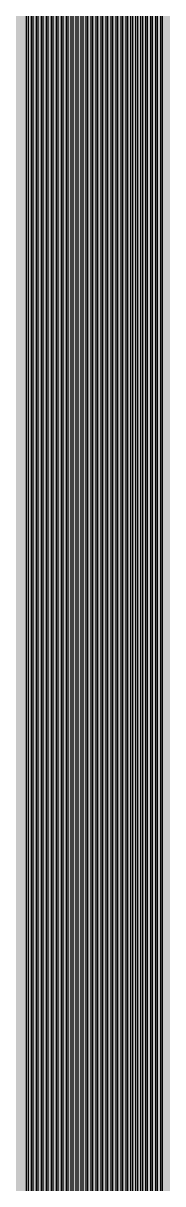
# Model space of a CAD drawing. Header units: metres. Extents: x -7231 to 10969, y -37556 to 1873.
# Drawn here: x 3792 to 3988, y -4676 to -3039 of the extents above; entities that cross this region are included whole.
import ezdxf

# ---------------------------------------------------------------- set-up
doc = ezdxf.new("R2010")
doc.units = ezdxf.units.M
doc.layers.add('Metal1', color=4, linetype='CONTINUOUS')
doc.layers.add('Polyimide', color=7, linetype='CONTINUOUS')

msp = doc.modelspace()

# ---------------------------------------------------------------- hatches: boundary and pattern name
at = {"layer": 'Polyimide'}
msp.add_hatch(color=7, dxfattribs=at).paths.add_polyline_path([(4065.7, -468), (4066.7, -502), (4068.5, -536), (4071.4, -570), (4075.5, -604), (4081, -638), (4088, -672), (4096.5, -706), (4106.6, -740), (4118.3, -774), (4131.6, -808), (4146.5, -842), (4162.9, -876), (4180.7, -910), (4199.8, -944), (4220.2, -978), (4241.7, -1012), (4264.2, -1046), (4287.5, -1080), (4311.5, -1114), (4336, -1148), (4360.9, -1182), (4385.9, -1216), (4410.9, -1250), (4435.7, -1284), (4460.2, -1318), (4484.2, -1352), (4507.5, -1385.9), (4530, -1419.9), (4551.5, -1453.9), (4571.9, -1487.9), (4591.1, -1521.9), (4608.9, -1555.9), (4625.3, -1589.9), (4640.1, -1623.9), (4653.4, -1657.9), (4665.1, -1691.9), (4675.2, -1725.9), (4683.7, -1759.9), (4690.7, -1793.9), (4696.2, -1827.9), (4700.3, -1861.9), (4703.2, -1895.9), (4705.1, -1929.9), (4706.1, -1963.9), (4706.4, -1997.9), (4706.5, -2031.9), (4706.5, -4793), (4710, -4838.4), (4720.2, -4882.7), (4737.1, -4925), (4760.1, -4964.2), (4788.9, -4999.5), (4822.6, -5030), (4860.5, -5055.1), (4901.8, -5074.2), (4901.8, -5074.2), (4970.7, -5105.2), (5034.7, -5145.3), (5092.8, -5193.5), (5143.8, -5249.2), (5186.9, -5311.2), (5221.2, -5378.4), (5246.2, -5449.7), (5261.4, -5523.7), (5266.5, -5599), (5261.4, -5674.3), (5246.2, -5748.3), (5221.2, -5819.6), (5186.9, -5886.8), (5143.8, -5948.8), (5092.8, -6004.5), (5034.7, -6052.7), (4970.7, -6092.8), (4901.8, -6123.8), (4860.5, -6142.9), (4822.6, -6168), (4788.9, -6198.5), (4760.1, -6233.8), (4737.1, -6273), (4720.2, -6315.3), (4710, -6359.6), (4706.5, -6405), (4706.5, -9221.5), (4710, -9266.9), (4720.2, -9311.2), (4737.1, -9353.5), (4760.1, -9392.7), (4788.9, -9428), (4822.6, -9458.5), (4860.5, -9483.6), (4901.8, -9502.7), (4970.7, -9533.7), (5034.7, -9573.8), (5092.8, -9622), (5143.8, -9677.7), (5186.9, -9739.7), (5221.2, -9806.9), (5246.2, -9878.2), (5261.4, -9952.2), (5266.5, -10027.5), (5261.4, -10102.8), (5246.2, -10176.8), (5221.2, -10248.1), (5186.9, -10315.3), (5143.8, -10377.3), (5092.8, -10433), (5034.7, -10481.2), (4970.7, -10521.3), (4901.8, -10552.3), (4860.5, -10571.4), (4822.6, -10596.5), (4788.9, -10627), (4760.1, -10662.3), (4737.1, -10701.5), (4720.2, -10743.8), (4710, -10788.1), (4706.5, -10833.5), (4706.5, -13650), (4710, -13695.4), (4720.2, -13739.7), (4737.1, -13782), (4760.1, -13821.2), (4788.9, -13856.5), (4822.6, -13887), (4860.5, -13912.1), (4901.8, -13931.2), (4970.7, -13962.2), (5034.7, -14002.2), (5092.8, -14050.5), (5143.8, -14106.2), (5186.9, -14168.2), (5221.2, -14235.4), (5246.2, -14306.7), (5261.4, -14380.7), (5266.5, -14456), (5261.4, -14531.3), (5246.2, -14605.3), (5221.2, -14676.5), (5186.9, -14743.8), (5143.8, -14805.8), (5092.8, -14861.5), (5034.7, -14909.7), (4970.7, -14949.8), (4901.8, -14980.8), (4860.5, -14999.9), (4822.6, -15025), (4788.9, -15055.5), (4760.1, -15090.8), (4737.1, -15130), (4720.2, -15172.3), (4710, -15216.6), (4706.5, -15262), (4706.5, -15456), (4720.9, -15750), (4764.1, -16041.3), (4835.7, -16326.8), (4934.9, -16604), (5060.7, -16870.2), (5212.1, -17122.7), (5387.5, -17359.2), (5585.2, -17577.3), (5803.3, -17775), (6039.8, -17950.4), (6292.3, -18101.8), (6558.4, -18227.6), (6835.6, -18326.8), (7121.2, -18398.3), (7412.4, -18441.5), (7706.5, -18456), (9969, -18456), (10047.4, -18459.8), (10125.1, -18471.4), (10201.2, -18490.4), (10275.2, -18516.9), (10346.1, -18550.5), (10413.5, -18590.8), (10476.5, -18637.6), (10534.7, -18690.3), (10587.4, -18748.5), (10634.2, -18811.5), (10674.5, -18878.9), (10708.1, -18949.8), (10734.6, -19023.8), (10753.6, -19099.9), (10765.2, -19177.6), (10769, -19256), (10769, -20895.8), (10730.2, -20951.4), (10694.6, -21009.1), (10662.2, -21068.6), (10633.2, -21129.9), (10607.6, -21192.7), (10585.5, -21256.7), (10566.9, -21322), (10552, -21388.1), (10540.8, -21455), (10533.4, -21522.3), (10529.6, -21590), (10529.6, -21657.8), (10533.4, -21725.5), (10540.8, -21792.9), (10552, -21859.7), (10566.9, -21925.9), (10585.5, -21991.1), (10607.6, -22055.2), (10633.2, -22117.9), (10662.2, -22179.2), (10694.6, -22238.7), (10730.2, -22296.4), (10769, -22352), (10769, -32454.2), (10728.7, -32510.5), (10691.7, -32568.9), (10658, -32629.3), (10627.8, -32691.6), (10601.2, -32755.4), (10578.2, -32820.7), (10558.9, -32887.1), (10543.4, -32954.5), (10531.8, -33022.7), (10524, -33091.4), (10520.1, -33160.5), (10520.1, -33229.7), (10524, -33298.8), (10531.8, -33367.5), (10543.4, -33435.7), (10558.9, -33503.1), (10578.2, -33569.5), (10601.2, -33634.8), (10627.8, -33698.6), (10658, -33760.8), (10691.7, -33821.3), (10728.7, -33879.7), (10769, -33936), (10769, -36556), (10765.2, -36634.4), (10753.6, -36712.1), (10734.6, -36788.2), (10708.1, -36862.1), (10674.5, -36933.1), (10634.2, -37000.5), (10587.4, -37063.5), (10534.7, -37121.7), (10476.5, -37174.4), (10413.5, -37221.2), (10346.1, -37261.5), (10275.2, -37295.1), (10201.2, -37321.6), (10125.1, -37340.6), (10047.4, -37352.1), (9969, -37356), (-6231, -37356), (-6309.4, -37352.1), (-6387.1, -37340.6), (-6463.2, -37321.6), (-6537.2, -37295.1), (-6608.1, -37261.5), (-6675.5, -37221.2), (-6738.5, -37174.4), (-6796.7, -37121.7), (-6849.4, -37063.5), (-6896.2, -37000.5), (-6936.5, -36933.1), (-6970.1, -36862.1), (-6996.6, -36788.2), (-7015.6, -36712.1), (-7027.2, -36634.4), (-7031, -36556), (-7031, -33936), (-6990.7, -33879.8), (-6953.7, -33821.3), (-6920, -33760.9), (-6889.8, -33698.6), (-6863.2, -33634.8), (-6840.2, -33569.5), (-6820.9, -33503.1), (-6805.4, -33435.7), (-6793.7, -33367.5), (-6785.9, -33298.8), (-6782, -33229.7), (-6782, -33160.5), (-6785.9, -33091.4), (-6793.7, -33022.7), (-6805.4, -32954.5), (-6820.9, -32887.1), (-6840.2, -32820.6), (-6863.2, -32755.4), (-6889.8, -32691.5), (-6920, -32629.3), (-6953.7, -32568.9), (-6990.7, -32510.4), (-7031, -32454.2), (-7031, -22364.8), (-6990.7, -22308.6), (-6953.7, -22250.1), (-6920, -22189.7), (-6889.8, -22127.5), (-6863.2, -22063.6), (-6840.2, -21998.4), (-6820.9, -21931.9), (-6805.4, -21864.5), (-6793.7, -21796.3), (-6785.9, -21727.6), (-6782, -21658.5), (-6782, -21589.3), (-6785.9, -21520.3), (-6793.7, -21451.5), (-6805.4, -21383.3), (-6820.9, -21315.9), (-6840.2, -21249.5), (-6863.2, -21184.2), (-6889.8, -21120.4), (-6920, -21058.1), (-6953.7, -20997.7), (-6990.7, -20939.3), (-7031, -20883), (-7031, -19256), (-7027.2, -19177.6), (-7015.6, -19099.9), (-6996.6, -19023.8), (-6970.1, -18949.8), (-6936.5, -18878.9), (-6896.2, -18811.5), (-6849.4, -18748.5), (-6796.7, -18690.3), (-6738.5, -18637.6), (-6675.5, -18590.8), (-6608.1, -18550.5), (-6537.2, -18516.9), (-6463.2, -18490.4), (-6387.1, -18471.4), (-6309.4, -18459.8), (-6231, -18456), (-3968.5, -18456), (-3674.4, -18441.5), (-3383.2, -18398.3), (-3097.6, -18326.8), (-2820.4, -18227.6), (-2554.3, -18101.8), (-2301.8, -17950.4), (-2065.3, -17775), (-1847.2, -17577.3), (-1649.5, -17359.2), (-1474.1, -17122.7), (-1322.7, -16870.2), (-1196.9, -16604), (-1097.7, -16326.8), (-1026.1, -16041.3), (-982.9, -15750), (-968.5, -15456), (-968.5, -15262), (-972, -15216.6), (-982.2, -15172.3), (-999.1, -15130), (-1022.1, -15090.8), (-1050.9, -15055.5), (-1084.6, -15025), (-1122.5, -14999.9), (-1163.8, -14980.8), (-1232.7, -14949.8), (-1296.7, -14909.7), (-1354.8, -14861.5), (-1405.8, -14805.8), (-1448.9, -14743.8), (-1483.2, -14676.5), (-1508.2, -14605.3), (-1523.4, -14531.3), (-1528.5, -14456), (-1523.4, -14380.7), (-1508.2, -14306.7), (-1483.2, -14235.4), (-1448.9, -14168.2), (-1405.8, -14106.2), (-1354.8, -14050.5), (-1296.7, -14002.2), (-1232.7, -13962.2), (-1163.8, -13931.2), (-1122.5, -13912.1), (-1084.6, -13887), (-1050.9, -13856.5), (-1022.1, -13821.2), (-999.1, -13782), (-982.2, -13739.7), (-972, -13695.4), (-968.5, -13650), (-968.5, -12309.6), (-972, -12264.3), (-982.2, -12219.9), (-999.1, -12177.7), (-1022.1, -12138.5), (-1050.9, -12103.2), (-1084.6, -12072.6), (-1122.5, -12047.5), (-1163.8, -12028.5), (-1232.7, -11997.4), (-1296.7, -11957.4), (-1354.8, -11909.1), (-1405.8, -11853.5), (-1448.9, -11791.5), (-1483.2, -11724.2), (-1508.2, -11653), (-1523.4, -11579), (-1528.5, -11503.7), (-1523.4, -11428.3), (-1508.2, -11354.4), (-1483.2, -11283.1), (-1448.9, -11215.9), (-1405.8, -11153.8), (-1354.8, -11098.2), (-1296.7, -11049.9), (-1232.7, -11009.9), (-1163.8, -10978.8), (-1122.5, -10959.8), (-1084.6, -10934.7), (-1050.9, -10904.1), (-1022.1, -10868.9), (-999.1, -10829.6), (-982.2, -10787.4), (-972, -10743), (-968.5, -10697.7), (-968.5, -9357.3), (-972, -9311.9), (-982.2, -9267.6), (-999.1, -9225.4), (-1022.1, -9186.1), (-1050.9, -9150.8), (-1084.6, -9120.3), (-1122.5, -9095.2), (-1163.8, -9076.2), (-1163.8, -9076.2), (-1232.7, -9045.1), (-1296.7, -9005.1), (-1354.8, -8956.8), (-1405.8, -8901.1), (-1448.9, -8839.1), (-1483.2, -8771.9), (-1508.2, -8700.6), (-1523.4, -8626.7), (-1528.5, -8551.3), (-1523.4, -8476), (-1508.2, -8402), (-1483.2, -8330.8), (-1448.9, -8263.5), (-1405.8, -8201.5), (-1354.8, -8145.9), (-1296.7, -8097.6), (-1232.7, -8057.6), (-1163.8, -8026.5), (-1163.8, -8026.5), (-1122.5, -8007.4), (-1084.6, -7982.4), (-1050.9, -7951.8), (-1022.1, -7916.5), (-999.1, -7877.3), (-982.2, -7835), (-972, -7790.7), (-968.5, -7745.4), (-968.5, -6405), (-972, -6359.6), (-982.2, -6315.3), (-999.1, -6273), (-1022.1, -6233.8), (-1050.9, -6198.5), (-1084.6, -6168), (-1122.5, -6142.9), (-1163.8, -6123.8), (-1163.8, -6123.8), (-1232.7, -6092.8), (-1296.7, -6052.7), (-1354.8, -6004.5), (-1405.8, -5948.8), (-1448.9, -5886.8), (-1483.2, -5819.6), (-1508.2, -5748.3), (-1523.4, -5674.3), (-1528.5, -5599), (-1523.4, -5523.7), (-1508.2, -5449.7), (-1483.2, -5378.4), (-1448.9, -5311.2), (-1405.8, -5249.2), (-1354.8, -5193.5), (-1296.7, -5145.3), (-1232.7, -5105.2), (-1163.8, -5074.2), (-1163.8, -5074.2), (-1122.5, -5055.1), (-1084.6, -5030), (-1050.9, -4999.5), (-1022.1, -4964.2), (-999.1, -4925), (-982.2, -4882.7), (-972, -4838.4), (-968.5, -4793), (-968.5, -2031.9), (-968.4, -1997.9), (-968.1, -1963.9), (-967.1, -1929.9), (-965.2, -1895.9), (-962.2, -1861.9), (-958, -1827.9), (-952.4, -1793.9), (-945.3, -1759.9), (-936.6, -1725.9), (-926.4, -1691.9), (-914.4, -1657.9), (-900.9, -1623.9), (-885.7, -1589.9), (-869.1, -1555.9), (-850.9, -1521.9), (-831.4, -1487.9), (-810.6, -1453.9), (-788.7, -1419.9), (-765.8, -1385.9), (-742.1, -1352), (-717.6, -1318), (-692.7, -1284), (-667.4, -1250), (-641.9, -1216), (-616.4, -1182), (-591.1, -1148), (-566.1, -1114), (-541.7, -1080), (-517.9, -1046), (-495, -1012), (-473.1, -978), (-452.4, -944), (-432.8, -910), (-414.7, -876), (-398, -842), (-382.9, -808), (-369.3, -774), (-357.4, -740), (-347.1, -706), (-338.4, -672), (-331.3, -638), (-325.7, -604), (-321.5, -570), (-318.6, -536), (-316.7, -502), (-315.7, -468), (-315.3, -434), (-315.2, -400), (-315.2, 401), (-315.2, 451), (-315.2, 1644), (-270.2, 1644), (-270, 1637.1), (-269.4, 1630.3), (-268.2, 1623.5), (-266.7, 1616.8), (-264.7, 1610.2), (-262.3, 1603.8), (-259.4, 1597.6), (-256.2, 1591.5), (-252.6, 1585.7), (-248.6, 1580.1), (-244.2, 1574.8), (-239.5, 1569.8), (-234.5, 1565.1), (-229.2, 1560.7), (-223.6, 1556.7), (-217.8, 1553.1), (-211.7, 1549.8), (-205.4, 1547), (-199, 1544.6), (-192.4, 1542.6), (-185.7, 1541), (-179, 1539.9), (-172.1, 1539.2), (-165.2, 1539), (-158.4, 1539.2), (-151.5, 1539.9), (-144.8, 1541), (-138.1, 1542.6), (-131.5, 1544.6), (-125.1, 1547), (-118.8, 1549.8), (-112.8, 1553.1), (-106.9, 1556.7), (-101.3, 1560.7), (-96, 1565.1), (-91, 1569.8), (-86.3, 1574.8), (-81.9, 1580.1), (-77.9, 1585.7), (-74.3, 1591.5), (-71.1, 1597.6), (-68.2, 1603.8), (-65.8, 1610.2), (-63.8, 1616.8), (-62.3, 1623.5), (-61.1, 1630.3), (-60.5, 1637.1), (-60.2, 1644), (1853, 1644), (1853, 1573), (3815.2, 1573), (3815.5, 1579.5), (3816.1, 1586.1), (3817.2, 1592.5), (3818.7, 1598.9), (3820.6, 1605.1), (3822.9, 1611.3), (3825.6, 1617.2), (3828.6, 1623), (3832.1, 1628.6), (3835.9, 1633.9), (3840.1, 1638.9), (3844.5, 1643.7), (3849.3, 1648.2), (3854.4, 1652.3), (3859.7, 1656.1), (3865.2, 1659.6), (3871, 1662.7), (3877, 1665.4), (3883.1, 1667.7), (3889.4, 1669.6), (3895.7, 1671.1), (3902.2, 1672.1), (3908.7, 1672.8), (3915.2, 1673), (3921.8, 1672.8), (3928.3, 1672.1), (3934.8, 1671.1), (3941.1, 1669.6), (3947.4, 1667.7), (3953.5, 1665.4), (3959.5, 1662.7), (3965.2, 1659.6), (3970.8, 1656.1), (3976.1, 1652.3), (3981.2, 1648.2), (3986, 1643.7), (3990.4, 1638.9), (3994.6, 1633.9), (3998.4, 1628.6), (4001.9, 1623), (4004.9, 1617.2), (4007.6, 1611.3), (4009.9, 1605.1), (4011.8, 1598.9), (4013.3, 1592.5), (4014.4, 1586.1), (4015, 1579.5), (4015.2, 1573), (4065.2, 1573), (4065.2, 451), (4065.2, 401), (4065.2, -400), (4065.3, -434), (4065.7, -468)])

# ---------------------------------------------------------------- linework, layer by layer
at = {"layer": 'Metal1'}
for points in [[(3796.5, -16631.9), (3796.5, -2032.2), (3773.8, -1988.4), (3751.1, -1944.3), (3728.3, -1900.3), (3705.5, -1856.3), (3682.8, -1812.3), (3660, -1768.3), (3637.3, -1724.2), (3615.1, -1680.2), (3593.6, -1636.2), (3572.7, -1592.1), (3552.5, -1548.1), (3533, -1504.1), (3514, -1460.1), (3495.8, -1416), (3478.1, -1372)], [(3479.9, -1371.3), (3497.6, -1415.3), (3515.9, -1459.3), (3534.8, -1503.3), (3554.3, -1547.3), (3574.5, -1591.3), (3595.4, -1635.3), (3616.9, -1679.3), (3639, -1723.3), (3661.8, -1767.3), (3684.5, -1811.4), (3707.3, -1855.4), (3730.1, -1899.4), (3752.8, -1943.4), (3775.6, -1987.4), (3798.5, -2031.7), (3798.5, -16631.9)], [(3803.5, -16631.9), (3803.5, -2032.2), (3780.7, -1988.4), (3757.9, -1944.3), (3735, -1900.3), (3712.1, -1856.3), (3689.3, -1812.3), (3666.4, -1768.3), (3643.6, -1724.2), (3621.3, -1680.2), (3599.7, -1636.2), (3578.8, -1592.1), (3558.5, -1548.1), (3538.9, -1504.1), (3519.9, -1460.1), (3501.5, -1416), (3483.7, -1372)], [(3485.6, -1371.3), (3503.3, -1415.3), (3521.7, -1459.3), (3540.7, -1503.3), (3560.3, -1547.3), (3580.6, -1591.3), (3601.5, -1635.3), (3623.1, -1679.3), (3645.4, -1723.3), (3668.2, -1767.3), (3691.1, -1811.4), (3713.9, -1855.4), (3736.8, -1899.4), (3759.7, -1943.4), (3782.5, -1987.4), (3805.5, -2031.7), (3805.5, -16631.9)], [(3810.5, -16631.9), (3810.5, -2032.2), (3787.7, -1988.4), (3764.7, -1944.3), (3741.7, -1900.3), (3718.8, -1856.3), (3695.8, -1812.3), (3672.8, -1768.3), (3649.9, -1724.2), (3627.5, -1680.2), (3605.9, -1636.2), (3584.8, -1592.1), (3564.5, -1548.1), (3544.7, -1504.1), (3525.7, -1460.1), (3507.2, -1416), (3489.4, -1372)], [(3491.3, -1371.3), (3509.1, -1415.3), (3527.5, -1459.3), (3546.6, -1503.3), (3566.3, -1547.3), (3586.6, -1591.3), (3607.7, -1635.3), (3629.3, -1679.3), (3651.7, -1723.3), (3674.6, -1767.3), (3697.6, -1811.4), (3720.5, -1855.4), (3743.5, -1899.4), (3766.5, -1943.4), (3789.4, -1987.4), (3812.5, -2031.7), (3812.5, -16631.9)], [(3817.5, -16631.9), (3817.5, -2032.2), (3794.6, -1988.4), (3771.5, -1944.3), (3748.4, -1900.3), (3725.4, -1856.3), (3702.3, -1812.3), (3679.3, -1768.3), (3656.3, -1724.2), (3633.8, -1680.2), (3612, -1636.2), (3590.9, -1592.2), (3570.4, -1548.1), (3550.6, -1504.1), (3531.5, -1460.1), (3513, -1416), (3495.1, -1372)], [(3496.9, -1371.3), (3514.8, -1415.3), (3533.3, -1459.3), (3552.5, -1503.3), (3572.3, -1547.3), (3592.7, -1591.3), (3613.8, -1635.3), (3635.6, -1679.3), (3658, -1723.3), (3681, -1767.3), (3704.1, -1811.4), (3727.2, -1855.4), (3750.2, -1899.4), (3773.3, -1943.4), (3796.3, -1987.4), (3819.5, -2031.7), (3819.5, -16631.9)], [(3824.5, -16631.9), (3824.5, -2032.2), (3801.5, -1988.4), (3778.3, -1944.3), (3755.2, -1900.3), (3732, -1856.3), (3708.8, -1812.3), (3685.7, -1768.3), (3662.6, -1724.2), (3640, -1680.2), (3618.1, -1636.2), (3596.9, -1592.2), (3576.4, -1548.1), (3556.5, -1504.1), (3537.3, -1460.1), (3518.7, -1416), (3500.7, -1372)], [(3502.6, -1371.3), (3520.5, -1415.3), (3539.1, -1459.3), (3558.4, -1503.3), (3578.2, -1547.3), (3598.8, -1591.3), (3619.9, -1635.3), (3641.8, -1679.3), (3664.4, -1723.3), (3687.5, -1767.3), (3710.6, -1811.4), (3733.8, -1855.4), (3756.9, -1899.4), (3780.1, -1943.4), (3803.2, -1987.4), (3826.5, -2031.7), (3826.5, -16631.9)], [(3831.5, -16631.9), (3831.5, -2032.2), (3808.4, -1988.4), (3785.1, -1944.3), (3761.9, -1900.3), (3738.6, -1856.3), (3715.4, -1812.3), (3692.1, -1768.3), (3668.9, -1724.2), (3646.3, -1680.2), (3624.3, -1636.2), (3603, -1592.2), (3582.4, -1548.1), (3562.4, -1504.1), (3543.1, -1460.1), (3524.4, -1416), (3506.4, -1372)], [(3508.2, -1371.3), (3526.3, -1415.3), (3544.9, -1459.3), (3564.2, -1503.3), (3584.2, -1547.3), (3604.8, -1591.3), (3626.1, -1635.3), (3648, -1679.3), (3670.7, -1723.3), (3693.9, -1767.3), (3717.1, -1811.4), (3740.4, -1855.4), (3763.6, -1899.4), (3786.9, -1943.4), (3810.1, -1987.4), (3833.5, -2031.7), (3833.5, -16631.9)], [(3838.5, -16631.9), (3838.5, -2032.2), (3815.3, -1988.4), (3791.9, -1944.3), (3768.6, -1900.3), (3745.2, -1856.3), (3721.9, -1812.3), (3698.5, -1768.3), (3675.2, -1724.2), (3652.5, -1680.2), (3630.4, -1636.2), (3609.1, -1592.2), (3588.4, -1548.1), (3568.3, -1504.1), (3548.9, -1460.1), (3530.2, -1416), (3512, -1372)], [(3513.9, -1371.3), (3532, -1415.3), (3550.7, -1459.3), (3570.1, -1503.3), (3590.2, -1547.3), (3610.9, -1591.3), (3632.2, -1635.3), (3654.3, -1679.3), (3677, -1723.3), (3700.3, -1767.3), (3723.7, -1811.4), (3747, -1855.4), (3770.3, -1899.4), (3793.7, -1943.4), (3817, -1987.4), (3840.5, -2031.7), (3840.5, -16631.9)], [(3845.5, -16631.9), (3845.5, -2032.2), (3822.2, -1988.4), (3798.7, -1944.3), (3775.3, -1900.3), (3751.9, -1856.3), (3728.4, -1812.3), (3705, -1768.3), (3681.6, -1724.2), (3658.7, -1680.2), (3636.6, -1636.2), (3615.1, -1592.2), (3594.3, -1548.1), (3574.2, -1504.1), (3554.7, -1460.1), (3535.9, -1416), (3517.7, -1372)], [(3519.5, -1371.3), (3537.7, -1415.3), (3556.6, -1459.3), (3576, -1503.3), (3596.1, -1547.3), (3616.9, -1591.3), (3638.4, -1635.3), (3660.5, -1679.3), (3683.3, -1723.3), (3706.7, -1767.3), (3730.2, -1811.3), (3753.6, -1855.4), (3777.1, -1899.4), (3800.5, -1943.4), (3823.9, -1987.4), (3847.5, -2031.7), (3847.5, -16631.9)], [(3852.5, -16631.9), (3852.5, -2032.2), (3829.1, -1988.4), (3805.5, -1944.3), (3782, -1900.3), (3758.5, -1856.3), (3734.9, -1812.3), (3711.4, -1768.3), (3687.9, -1724.2), (3665, -1680.2), (3642.7, -1636.2), (3621.2, -1592.2), (3600.3, -1548.1), (3580.1, -1504.1), (3560.5, -1460.1), (3541.6, -1416), (3523.4, -1372)], [(3525.2, -1371.3), (3543.5, -1415.3), (3562.4, -1459.3), (3581.9, -1503.3), (3602.1, -1547.3), (3623, -1591.3), (3644.5, -1635.3), (3666.7, -1679.3), (3689.7, -1723.3), (3713.2, -1767.3), (3736.7, -1811.3), (3760.2, -1855.4), (3783.8, -1899.4), (3807.3, -1943.4), (3830.8, -1987.4), (3854.5, -2031.7), (3854.5, -16631.9)], [(3859.5, -16631.9), (3859.5, -2032.2), (3836, -1988.4), (3812.4, -1944.4), (3788.7, -1900.3), (3765.1, -1856.3), (3741.5, -1812.3), (3717.8, -1768.3), (3694.2, -1724.3), (3671.2, -1680.2), (3648.9, -1636.2), (3627.2, -1592.2), (3606.3, -1548.1), (3586, -1504.1), (3566.3, -1460.1), (3547.4, -1416), (3529, -1372)], [(3530.9, -1371.3), (3549.2, -1415.3), (3568.2, -1459.3), (3587.8, -1503.3), (3608.1, -1547.3), (3629, -1591.3), (3650.7, -1635.3), (3673, -1679.3), (3696, -1723.3), (3719.6, -1767.3), (3743.2, -1811.3), (3766.8, -1855.4), (3790.5, -1899.4), (3814.1, -1943.4), (3837.7, -1987.4), (3861.5, -2031.7), (3861.5, -16631.9)], [(3866.5, -16631.9), (3866.5, -2032.2), (3842.9, -1988.4), (3819.3, -1944.4), (3795.6, -1900.3), (3771.9, -1856.3), (3748.3, -1812.3), (3724.6, -1768.3), (3701, -1724.3), (3677.9, -1680.2), (3655.5, -1636.2), (3633.9, -1592.2), (3612.9, -1548.1), (3592.5, -1504.1), (3572.9, -1460.1), (3553.8, -1416), (3535.5, -1372)], [(3537.3, -1371.3), (3555.7, -1415.3), (3574.7, -1459.3), (3594.4, -1503.3), (3614.7, -1547.3), (3635.7, -1591.3), (3657.3, -1635.3), (3679.7, -1679.3), (3702.7, -1723.3), (3726.4, -1767.3), (3750, -1811.3), (3773.7, -1855.4), (3797.4, -1899.4), (3821, -1943.4), (3844.7, -1987.4), (3868.5, -2031.7), (3868.5, -16631.9)], [(3873.5, -16631.9), (3873.5, -2032.2), (3850.1, -1988.4), (3826.6, -1944.3), (3803.1, -1900.3), (3779.5, -1856.3), (3756, -1812.3), (3732.5, -1768.3), (3709, -1724.2), (3686.1, -1680.2), (3663.9, -1636.2), (3642.4, -1592.2), (3621.5, -1548.1), (3601.3, -1504.1), (3581.8, -1460.1), (3562.9, -1416), (3544.6, -1372)], [(3546.5, -1371.3), (3564.7, -1415.3), (3583.6, -1459.3), (3603.1, -1503.3), (3623.3, -1547.3), (3644.2, -1591.3), (3665.7, -1635.3), (3687.9, -1679.3), (3710.8, -1723.3), (3734.3, -1767.3), (3757.8, -1811.3), (3781.3, -1855.4), (3804.8, -1899.4), (3828.3, -1943.4), (3851.9, -1987.4), (3875.5, -2031.7), (3875.5, -16631.9)], [(3880.5, -16631.9), (3880.5, -2032.2), (3857, -1988.4), (3833.4, -1944.4), (3809.8, -1900.3), (3786.2, -1856.3), (3762.5, -1812.3), (3738.9, -1768.3), (3715.4, -1724.3), (3692.4, -1680.2), (3670, -1636.2), (3648.4, -1592.2), (3627.5, -1548.1), (3607.2, -1504.1), (3587.6, -1460.1), (3568.6, -1416), (3550.3, -1372)], [(3552.1, -1371.3), (3570.5, -1415.3), (3589.4, -1459.3), (3609, -1503.3), (3629.3, -1547.3), (3650.2, -1591.3), (3671.8, -1635.3), (3694.1, -1679.3), (3717.1, -1723.3), (3740.7, -1767.3), (3764.3, -1811.3), (3787.9, -1855.4), (3811.5, -1899.4), (3835.2, -1943.4), (3858.8, -1987.4), (3882.5, -2031.7), (3882.5, -16631.9)], [(3887.5, -16631.9), (3887.5, -2032.2), (3863.9, -1988.4), (3840.2, -1944.4), (3816.5, -1900.3), (3792.8, -1856.3), (3769.1, -1812.3), (3745.4, -1768.3), (3721.7, -1724.3), (3698.6, -1680.2), (3676.2, -1636.2), (3654.5, -1592.2), (3633.4, -1548.1), (3613.1, -1504.1), (3593.4, -1460.1), (3574.3, -1416), (3555.9, -1372)], [(3557.8, -1371.3), (3576.2, -1415.3), (3595.2, -1459.3), (3614.9, -1503.3), (3635.3, -1547.3), (3656.3, -1591.3), (3678, -1635.3), (3700.4, -1679.3), (3723.5, -1723.3), (3747.1, -1767.3), (3770.8, -1811.3), (3794.5, -1855.4), (3818.3, -1899.4), (3842, -1943.4), (3865.7, -1987.4), (3889.5, -2031.7), (3889.5, -16631.9)], [(3894.5, -16631.9), (3894.5, -2032.2), (3870.8, -1988.4), (3847, -1944.4), (3823.2, -1900.3), (3799.4, -1856.3), (3775.6, -1812.3), (3751.8, -1768.3), (3728, -1724.3), (3704.8, -1680.2), (3682.3, -1636.2), (3660.5, -1592.2), (3639.4, -1548.1), (3619, -1504.1), (3599.2, -1460.1), (3580.1, -1416), (3561.6, -1372)], [(3563.4, -1371.2), (3581.9, -1415.3), (3601, -1459.3), (3620.8, -1503.3), (3641.2, -1547.3), (3662.3, -1591.3), (3684.1, -1635.3), (3706.6, -1679.3), (3729.8, -1723.3), (3753.5, -1767.3), (3777.4, -1811.3), (3801.2, -1855.4), (3825, -1899.4), (3848.8, -1943.4), (3872.6, -1987.4), (3896.5, -2031.7), (3896.5, -16631.9)], [(3901.5, -16631.9), (3901.5, -2032.2), (3877.7, -1988.4), (3853.8, -1944.4), (3829.9, -1900.3), (3806, -1856.3), (3782.1, -1812.3), (3758.2, -1768.3), (3734.4, -1724.3), (3711.1, -1680.2), (3688.5, -1636.2), (3666.6, -1592.2), (3645.4, -1548.1), (3624.9, -1504.1), (3605, -1460.1), (3585.8, -1416), (3567.3, -1372)], [(3569.1, -1371.2), (3587.6, -1415.3), (3606.8, -1459.3), (3626.7, -1503.3), (3647.2, -1547.3), (3668.4, -1591.3), (3690.3, -1635.3), (3712.8, -1679.3), (3736.1, -1723.3), (3760, -1767.3), (3783.9, -1811.3), (3807.8, -1855.4), (3831.7, -1899.4), (3855.6, -1943.4), (3879.5, -1987.4), (3903.5, -2031.7), (3903.5, -16631.9)], [(3908.5, -16631.9), (3908.5, -2032.2), (3884.6, -1988.4), (3860.6, -1944.4), (3836.6, -1900.3), (3812.6, -1856.3), (3788.6, -1812.3), (3764.6, -1768.3), (3740.7, -1724.3), (3717.3, -1680.2), (3694.6, -1636.2), (3672.7, -1592.2), (3651.4, -1548.1), (3630.8, -1504.1), (3610.8, -1460.1), (3591.5, -1416), (3572.9, -1372)], [(3574.8, -1371.2), (3593.4, -1415.3), (3612.6, -1459.3), (3632.6, -1503.3), (3653.2, -1547.3), (3674.5, -1591.3), (3696.4, -1635.3), (3719.1, -1679.3), (3742.4, -1723.3), (3766.4, -1767.3), (3790.4, -1811.3), (3814.4, -1855.4), (3838.4, -1899.4), (3862.4, -1943.4), (3886.4, -1987.4), (3910.5, -2031.7), (3910.5, -16631.9)], [(3915.5, -16631.9), (3915.5, -2032.2), (3891.5, -1988.4), (3867.4, -1944.4), (3843.3, -1900.3), (3819.2, -1856.3), (3795.2, -1812.3), (3771.1, -1768.3), (3747, -1724.3), (3723.5, -1680.2), (3700.8, -1636.2), (3678.7, -1592.2), (3657.3, -1548.1), (3636.7, -1504.1), (3616.6, -1460.1), (3597.3, -1416), (3578.6, -1372)], [(3580.4, -1371.2), (3599.1, -1415.3), (3618.5, -1459.3), (3638.5, -1503.3), (3659.1, -1547.3), (3680.5, -1591.3), (3702.6, -1635.3), (3725.3, -1679.3), (3748.8, -1723.3), (3772.8, -1767.3), (3796.9, -1811.3), (3821, -1855.4), (3845.1, -1899.4), (3869.2, -1943.4), (3893.3, -1987.4), (3917.5, -2031.7), (3917.5, -16631.9)], [(3922.5, -16631.9), (3922.5, -2032.2), (3898.4, -1988.4), (3874.2, -1944.4), (3850.1, -1900.3), (3825.9, -1856.3), (3801.7, -1812.3), (3777.5, -1768.3), (3753.3, -1724.3), (3729.8, -1680.2), (3706.9, -1636.2), (3684.8, -1592.2), (3663.3, -1548.1), (3642.5, -1504.1), (3622.4, -1460.1), (3603, -1416), (3584.2, -1372)], [(3586.1, -1371.2), (3604.8, -1415.2), (3624.3, -1459.3), (3644.4, -1503.3), (3665.1, -1547.3), (3686.6, -1591.3), (3708.7, -1635.3), (3731.5, -1679.3), (3755.1, -1723.3), (3779.2, -1767.3), (3803.4, -1811.3), (3827.6, -1855.4), (3851.8, -1899.4), (3876, -1943.4), (3900.2, -1987.4), (3924.5, -2031.7), (3924.5, -16631.9)], [(3929.5, -16631.9), (3929.5, -2032.2), (3905.3, -1988.4), (3881.1, -1944.4), (3856.8, -1900.3), (3832.5, -1856.3), (3808.2, -1812.3), (3783.9, -1768.3), (3759.7, -1724.3), (3736, -1680.2), (3713.1, -1636.2), (3690.8, -1592.2), (3669.3, -1548.1), (3648.4, -1504.1), (3628.3, -1460.1), (3608.7, -1416), (3589.9, -1372)], [(3591.7, -1371.2), (3610.6, -1415.2), (3630.1, -1459.3), (3650.2, -1503.3), (3671.1, -1547.3), (3692.6, -1591.3), (3714.8, -1635.3), (3737.8, -1679.3), (3761.4, -1723.3), (3785.7, -1767.3), (3809.9, -1811.3), (3834.2, -1855.4), (3858.5, -1899.4), (3882.8, -1943.4), (3907.1, -1987.4), (3931.5, -2031.7), (3931.5, -16631.9)], [(3936.5, -16631.9), (3936.5, -2032.2), (3912.2, -1988.4), (3887.9, -1944.4), (3863.5, -1900.3), (3839.1, -1856.3), (3814.7, -1812.3), (3790.3, -1768.3), (3766, -1724.3), (3742.2, -1680.2), (3719.2, -1636.2), (3696.9, -1592.2), (3675.3, -1548.1), (3654.3, -1504.1), (3634.1, -1460.1), (3614.5, -1416), (3595.6, -1372)], [(3597.4, -1371.2), (3616.3, -1415.2), (3635.9, -1459.3), (3656.1, -1503.3), (3677.1, -1547.3), (3698.7, -1591.3), (3721, -1635.3), (3744, -1679.3), (3767.8, -1723.3), (3792.1, -1767.3), (3816.5, -1811.3), (3840.9, -1855.4), (3865.2, -1899.4), (3889.6, -1943.4), (3914, -1987.4), (3938.5, -2031.7), (3938.5, -16631.9)], [(3943.5, -16631.9), (3943.5, -2032.2), (3919.1, -1988.4), (3894.7, -1944.4), (3870.2, -1900.3), (3845.7, -1856.3), (3821.2, -1812.3), (3796.8, -1768.3), (3772.3, -1724.3), (3748.5, -1680.2), (3725.4, -1636.2), (3702.9, -1592.2), (3681.2, -1548.1), (3660.2, -1504.1), (3639.9, -1460.1), (3620.2, -1416), (3601.2, -1372)], [(3603.1, -1371.2), (3622, -1415.2), (3641.7, -1459.3), (3662, -1503.3), (3683, -1547.3), (3704.7, -1591.3), (3727.1, -1635.3), (3750.2, -1679.3), (3774.1, -1723.3), (3798.5, -1767.3), (3823, -1811.3), (3847.5, -1855.4), (3871.9, -1899.4), (3896.4, -1943.4), (3920.9, -1987.4), (3945.5, -2031.7), (3945.5, -16631.9)], [(3950.5, -16631.9), (3950.5, -2032.2), (3926.1, -1988.4), (3901.5, -1944.4), (3876.9, -1900.3), (3852.3, -1856.3), (3827.8, -1812.3), (3803.2, -1768.3), (3778.7, -1724.3), (3754.7, -1680.2), (3731.5, -1636.2), (3709, -1592.2), (3687.2, -1548.1), (3666.1, -1504.1), (3645.7, -1460.1), (3625.9, -1416.1), (3606.9, -1372)], [(3608.7, -1371.2), (3627.8, -1415.2), (3647.5, -1459.3), (3667.9, -1503.3), (3689, -1547.3), (3710.8, -1591.3), (3733.3, -1635.3), (3756.5, -1679.3), (3780.4, -1723.3), (3804.9, -1767.3), (3829.5, -1811.3), (3854.1, -1855.4), (3878.7, -1899.4), (3903.2, -1943.4), (3927.8, -1987.4), (3952.5, -2031.7), (3952.5, -16631.9)], [(3957.5, -16631.9), (3957.5, -2032.2), (3933, -1988.4), (3908.3, -1944.4), (3883.6, -1900.3), (3859, -1856.3), (3834.3, -1812.3), (3809.6, -1768.3), (3785, -1724.3), (3761, -1680.2), (3737.7, -1636.2), (3715.1, -1592.2), (3693.2, -1548.1), (3672, -1504.1), (3651.5, -1460.1), (3631.7, -1416.1), (3612.5, -1372)], [(3614.4, -1371.2), (3633.5, -1415.2), (3653.3, -1459.3), (3673.8, -1503.3), (3695, -1547.3), (3716.8, -1591.3), (3739.4, -1635.3), (3762.7, -1679.3), (3786.7, -1723.3), (3811.4, -1767.3), (3836, -1811.3), (3860.7, -1855.3), (3885.4, -1899.4), (3910, -1943.4), (3934.7, -1987.4), (3959.5, -2031.7), (3959.5, -16631.9)], [(3964.5, -16631.9), (3964.5, -2032.2), (3939.9, -1988.4), (3915.2, -1944.4), (3890.5, -1900.3), (3865.8, -1856.3), (3841.1, -1812.3), (3816.4, -1768.3), (3791.7, -1724.3), (3767.7, -1680.2), (3744.3, -1636.2), (3721.7, -1592.2), (3699.8, -1548.1), (3678.6, -1504.1), (3658, -1460.1), (3638.2, -1416.1), (3619, -1372)], [(3620.8, -1371.2), (3640, -1415.2), (3659.8, -1459.3), (3680.4, -1503.3), (3701.6, -1547.3), (3723.5, -1591.3), (3746.1, -1635.3), (3769.4, -1679.3), (3793.5, -1723.3), (3818.1, -1767.3), (3842.8, -1811.3), (3867.5, -1855.3), (3892.3, -1899.4), (3917, -1943.4), (3941.7, -1987.4), (3966.5, -2031.7), (3966.5, -16631.9)], [(3971.5, -16631.9), (3971.5, -2032.2), (3947.1, -1988.4), (3922.5, -1944.4), (3898, -1900.3), (3873.4, -1856.3), (3848.9, -1812.3), (3824.3, -1768.3), (3799.8, -1724.3), (3775.9, -1680.2), (3752.7, -1636.2), (3730.2, -1592.2), (3708.4, -1548.1), (3687.3, -1504.1), (3666.9, -1460.1), (3647.2, -1416.1), (3628.1, -1372)], [(3630, -1371.2), (3649, -1415.2), (3668.7, -1459.3), (3689.1, -1503.3), (3710.2, -1547.3), (3732, -1591.3), (3754.5, -1635.3), (3777.6, -1679.3), (3801.5, -1723.3), (3826.1, -1767.3), (3850.6, -1811.3), (3875.2, -1855.4), (3899.7, -1899.4), (3924.3, -1943.4), (3948.8, -1987.4), (3973.5, -2031.7), (3973.5, -16631.9)], [(3978.5, -16631.9), (3978.5, -2032.2), (3954, -1988.4), (3929.3, -1944.4), (3904.7, -1900.3), (3880, -1856.3), (3855.4, -1812.3), (3830.7, -1768.3), (3806.1, -1724.3), (3782.1, -1680.2), (3758.8, -1636.2), (3736.2, -1592.2), (3714.4, -1548.1), (3693.2, -1504.1), (3672.7, -1460.1), (3652.9, -1416.1), (3633.8, -1372)], [(3635.6, -1371.2), (3654.8, -1415.2), (3674.6, -1459.3), (3695, -1503.3), (3716.2, -1547.3), (3738, -1591.3), (3760.6, -1635.3), (3783.9, -1679.3), (3807.9, -1723.3), (3832.5, -1767.3), (3857.1, -1811.3), (3881.8, -1855.3), (3906.4, -1899.4), (3931.1, -1943.4), (3955.7, -1987.4), (3980.5, -2031.7), (3980.5, -16631.9)], [(3985.5, -16631.9), (3985.5, -2032.2), (3960.9, -1988.4), (3936.1, -1944.4), (3911.4, -1900.3), (3886.6, -1856.3), (3861.9, -1812.3), (3837.2, -1768.3), (3812.5, -1724.3), (3788.3, -1680.2), (3765, -1636.2), (3742.3, -1592.2), (3720.4, -1548.1), (3699.1, -1504.1), (3678.5, -1460.1), (3658.7, -1416.1), (3639.5, -1372)], [(3641.3, -1371.2), (3660.5, -1415.2), (3680.4, -1459.3), (3700.9, -1503.3), (3722.2, -1547.3), (3744.1, -1591.3), (3766.7, -1635.3), (3790.1, -1679.3), (3814.2, -1723.3), (3838.9, -1767.3), (3863.6, -1811.3), (3888.4, -1855.3), (3913.1, -1899.4), (3937.9, -1943.4), (3962.6, -1987.4), (3987.5, -2031.7), (3987.5, -16631.9)]]:
    msp.add_lwpolyline(points, dxfattribs=at)

doc.saveas('drawing.dxf')
